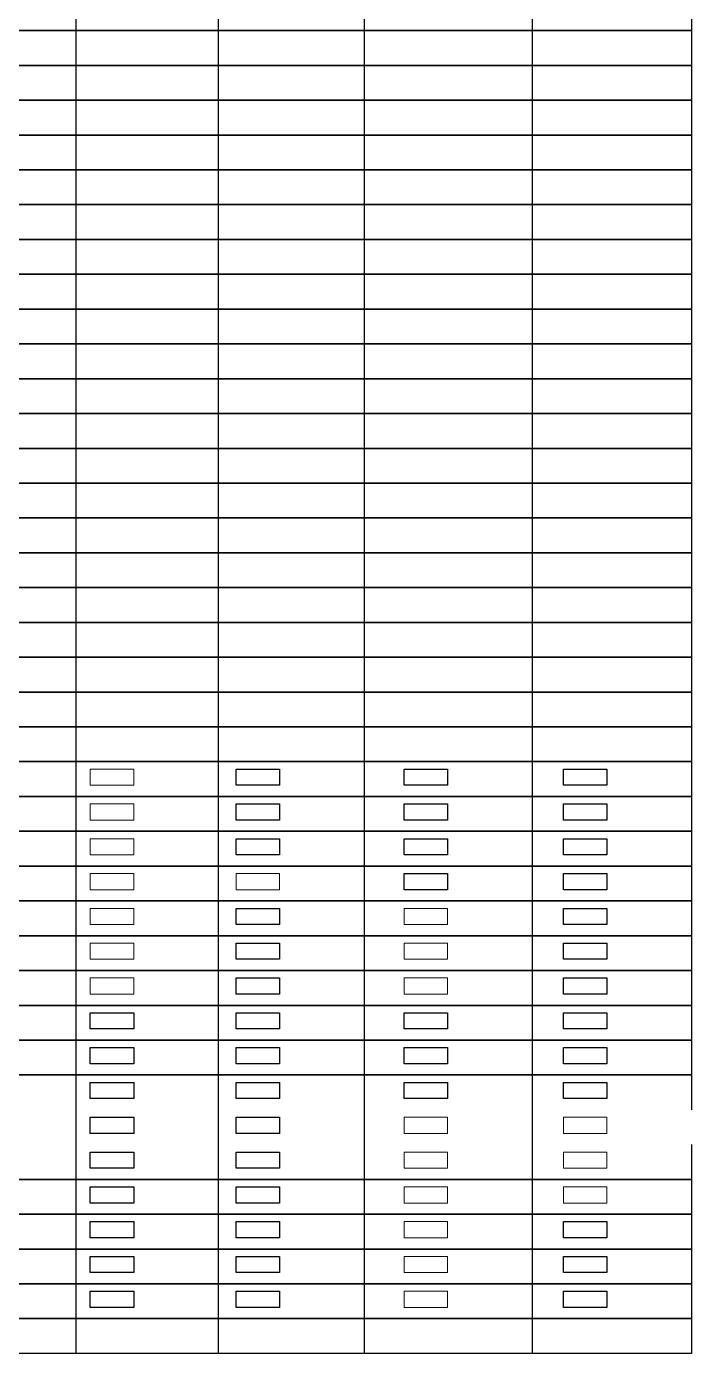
# Model space of a CAD drawing. Header units: feet. Extents: x 46032 to 46387, y 203603 to 203882.
# Drawn here: x 46176.3 to 46225.6, y 203602.9 to 203701.3 of the extents above; entities that cross this region are included whole.
import ezdxf

# ---------------------------------------------------------------- set-up
doc = ezdxf.new("R2010")
doc.units = ezdxf.units.FT
doc.header["$MEASUREMENT"] = 0
for name, color, linetype, lineweight in [('BLK_1_FLR_-1_BATH', 7, 'Continuous', 0), ('BLK_1_FLR_-1_WATER_CLOSET', 7, 'Continuous', 0), ('BLK_1_FLR_-1_WC_BATH', 7, 'Continuous', 0), ('BLK_1_FLR_-2_BATH', 7, 'Continuous', 0), ('BLK_1_FLR_3_SP_WC', 7, 'Continuous', 0), ('BLK_1_FLR_3_WASH', 7, 'Continuous', 0), ('BLK_1_FLR_3_WATER_CLOSET', 7, 'Continuous', 0), ('BLK_1_FLR_4_WASH', 7, 'Continuous', 0)]:
    doc.layers.add(name, color=color, linetype=linetype, lineweight=lineweight)
for name, color, linetype, plot in [('BLK_1_FLR_-1_SP_WC', 4, 'Continuous', False), ('BLK_1_FLR_-1_URINAL', 4, 'Continuous', False), ('BLK_1_FLR_-1_WASH', 4, 'Continuous', False), ('BLK_1_FLR_-2_SP_WC', 1, 'Continuous', False), ('BLK_1_FLR_-2_URINAL', 7, 'Continuous', False), ('BLK_1_FLR_-2_WASH', 4, 'Continuous', False), ('BLK_1_FLR_-2_WATER_CLOSET', 6, 'Continuous', False), ('BLK_1_FLR_-2_WC_BATH', 7, 'Continuous', False), ('BLK_1_FLR_3_URINAL', 4, 'Continuous', False), ('BLK_1_FLR_3_WC_BATH', 4, 'Continuous', False), ('BLK_1_FLR_4_SP_WC', 4, 'Continuous', False), ('BLK_1_FLR_4_URINAL', 7, 'Continuous', False), ('BLK_1_FLR_4_WATER_CLOSET', 4, 'Continuous', False)]:
    doc.layers.add(name, color=color, linetype=linetype, plot=plot)
for name, color, linetype, true_color, plot in [('BLK_1_FLR_3_BATH', 25, 'Continuous', 0x995f4c, False), ('BLK_1_FLR_4_BATH', 25, 'Continuous', 0x995f4c, False), ('BLK_1_FLR_4_WC_BATH', 25, 'Continuous', 0x995f4c, False)]:
    doc.layers.add(name, color=color, linetype=linetype, true_color=true_color, plot=plot)

msp = doc.modelspace()

# ---------------------------------------------------------------- linework, layer by layer
for p, q in [((46179.912, 203703.623), (46179.912, 203701.04)), ((46190.485, 203703.623), (46190.485, 203701.04)), ((46201.309, 203703.623), (46201.309, 203701.04)), ((46213.77, 203703.623), (46213.77, 203701.04)), ((46179.912, 203701.04), (46179.912, 203698.457)), ((46190.485, 203701.04), (46190.485, 203698.457)), ((46201.309, 203701.04), (46201.309, 203698.457)), ((46213.77, 203701.04), (46213.77, 203698.457)), ((46179.912, 203698.457), (46179.912, 203695.875)), ((46190.485, 203698.457), (46190.485, 203695.875)), ((46201.309, 203698.457), (46201.309, 203695.875)), ((46213.77, 203698.457), (46213.77, 203695.875)), ((46179.912, 203695.875), (46179.912, 203693.292)), ((46190.485, 203695.875), (46190.485, 203693.292)), ((46201.309, 203695.875), (46201.309, 203693.292)), ((46213.77, 203695.875), (46213.77, 203693.292)), ((46179.912, 203693.292), (46179.912, 203690.71)), ((46190.485, 203693.292), (46190.485, 203690.71)), ((46201.309, 203693.292), (46201.309, 203690.71)), ((46213.77, 203693.292), (46213.77, 203690.71)), ((46179.912, 203690.71), (46179.912, 203688.127)), ((46190.485, 203690.71), (46190.485, 203688.127)), ((46201.309, 203690.71), (46201.309, 203688.127)), ((46213.77, 203690.71), (46213.77, 203688.127)), ((46179.912, 203688.127), (46179.912, 203685.545)), ((46190.485, 203688.127), (46190.485, 203685.545)), ((46201.309, 203688.127), (46201.309, 203685.545)), ((46213.77, 203688.127), (46213.77, 203685.545)), ((46179.912, 203685.545), (46179.912, 203682.962)), ((46190.485, 203685.545), (46190.485, 203682.962)), ((46201.309, 203685.545), (46201.309, 203682.962)), ((46213.77, 203685.545), (46213.77, 203682.962)), ((46179.912, 203682.962), (46179.912, 203680.379)), ((46190.485, 203682.962), (46190.485, 203680.379)), ((46201.309, 203682.962), (46201.309, 203680.379)), ((46213.77, 203682.962), (46213.77, 203680.379)), ((46179.912, 203680.379), (46179.912, 203677.797)), ((46190.485, 203680.379), (46190.485, 203677.797)), ((46201.309, 203680.379), (46201.309, 203677.797)), ((46213.77, 203680.379), (46213.77, 203677.797)), ((46179.912, 203677.797), (46179.912, 203675.214)), ((46190.485, 203677.797), (46190.485, 203675.214)), ((46201.309, 203677.797), (46201.309, 203675.214)), ((46213.77, 203677.797), (46213.77, 203675.214)), ((46179.912, 203675.214), (46179.912, 203672.632)), ((46190.485, 203675.214), (46190.485, 203672.632)), ((46201.309, 203675.214), (46201.309, 203672.632)), ((46213.77, 203675.214), (46213.77, 203672.632)), ((46179.912, 203672.632), (46179.912, 203670.049)), ((46190.485, 203672.632), (46190.485, 203670.049)), ((46201.309, 203672.632), (46201.309, 203670.049)), ((46213.77, 203672.632), (46213.77, 203670.049)), ((46179.912, 203670.049), (46179.912, 203667.467)), ((46190.485, 203670.049), (46190.485, 203667.467)), ((46201.309, 203670.049), (46201.309, 203667.467)), ((46213.77, 203670.049), (46213.77, 203667.467)), ((46179.912, 203667.467), (46179.912, 203664.884)), ((46190.485, 203667.467), (46190.485, 203664.884)), ((46201.309, 203667.467), (46201.309, 203664.884)), ((46213.77, 203667.467), (46213.77, 203664.884)), ((46179.912, 203664.884), (46179.912, 203662.301)), ((46190.485, 203664.884), (46190.485, 203662.301)), ((46201.309, 203664.884), (46201.309, 203662.301)), ((46213.77, 203664.884), (46213.77, 203662.301)), ((46179.912, 203662.301), (46179.912, 203659.719)), ((46190.485, 203662.301), (46190.485, 203659.719)), ((46201.309, 203662.301), (46201.309, 203659.719)), ((46213.77, 203662.301), (46213.77, 203659.719)), ((46179.912, 203659.719), (46179.912, 203657.136)), ((46190.485, 203659.719), (46190.485, 203657.136)), ((46201.309, 203659.719), (46201.309, 203657.136)), ((46213.77, 203659.719), (46213.77, 203657.136)), ((46179.912, 203657.136), (46179.912, 203654.554)), ((46190.485, 203657.136), (46190.485, 203654.554)), ((46201.309, 203657.136), (46201.309, 203654.554)), ((46213.77, 203657.136), (46213.77, 203654.554)), ((46179.912, 203654.554), (46179.912, 203651.971)), ((46190.485, 203654.554), (46190.485, 203651.971)), ((46201.309, 203654.554), (46201.309, 203651.971)), ((46213.77, 203654.554), (46213.77, 203651.971)), ((46179.912, 203651.971), (46179.912, 203649.389)), ((46190.485, 203651.971), (46190.485, 203649.389)), ((46201.309, 203651.971), (46201.309, 203649.389)), ((46213.77, 203651.971), (46213.77, 203649.389)), ((46179.912, 203649.389), (46179.912, 203646.806)), ((46190.485, 203649.389), (46190.485, 203646.806)), ((46201.309, 203649.389), (46201.309, 203646.806)), ((46213.77, 203649.389), (46213.77, 203646.806)), ((46179.912, 203646.806), (46179.912, 203644.223)), ((46190.485, 203646.806), (46190.485, 203644.223)), ((46201.309, 203646.806), (46201.309, 203644.223)), ((46213.77, 203646.806), (46213.77, 203644.223)), ((46179.912, 203644.223), (46179.912, 203641.641)), ((46190.485, 203644.223), (46190.485, 203641.641)), ((46201.309, 203644.223), (46201.309, 203641.641)), ((46213.77, 203644.223), (46213.77, 203641.641)), ((46179.912, 203641.641), (46179.912, 203639.058)), ((46190.485, 203641.641), (46190.485, 203639.058)), ((46201.309, 203641.641), (46201.309, 203639.058)), ((46213.77, 203641.641), (46213.77, 203639.058)), ((46179.912, 203639.058), (46179.912, 203636.476)), ((46190.485, 203639.058), (46190.485, 203636.476)), ((46201.309, 203639.058), (46201.309, 203636.476)), ((46213.77, 203639.058), (46213.77, 203636.476)), ((46179.912, 203636.476), (46179.912, 203633.893)), ((46190.485, 203636.476), (46190.485, 203633.893)), ((46201.309, 203636.476), (46201.309, 203633.893)), ((46213.77, 203636.476), (46213.77, 203633.893)), ((46179.912, 203633.893), (46179.912, 203631.31)), ((46190.485, 203633.893), (46190.485, 203631.31)), ((46201.309, 203633.893), (46201.309, 203631.31)), ((46213.77, 203633.893), (46213.77, 203631.31)), ((46179.912, 203631.31), (46179.912, 203628.728)), ((46190.485, 203631.31), (46190.485, 203628.728)), ((46201.309, 203631.31), (46201.309, 203628.728)), ((46213.77, 203631.31), (46213.77, 203628.728)), ((46179.912, 203628.728), (46179.912, 203626.145)), ((46190.485, 203628.728), (46190.485, 203626.145)), ((46201.309, 203628.728), (46201.309, 203626.145)), ((46213.77, 203628.728), (46213.77, 203626.145)), ((46179.912, 203626.145), (46179.912, 203623.563)), ((46190.485, 203626.145), (46190.485, 203623.563)), ((46201.309, 203626.145), (46201.309, 203623.563)), ((46213.77, 203626.145), (46213.77, 203623.563)), ((46179.912, 203623.563), (46179.912, 203620.98)), ((46190.485, 203623.563), (46190.485, 203620.98)), ((46201.309, 203623.563), (46201.309, 203620.98)), ((46213.77, 203623.563), (46213.77, 203620.98)), ((46179.912, 203620.98), (46179.912, 203618.398)), ((46190.485, 203620.98), (46190.485, 203618.398)), ((46201.309, 203620.98), (46201.309, 203618.398)), ((46213.77, 203620.98), (46213.77, 203618.398)), ((46179.912, 203618.398), (46179.912, 203615.815)), ((46190.485, 203618.398), (46190.485, 203615.815)), ((46201.309, 203618.398), (46201.309, 203615.815)), ((46213.77, 203618.398), (46213.77, 203615.815)), ((46179.912, 203615.815), (46179.912, 203613.232)), ((46179.912, 203615.815), (46179.912, 203613.232)), ((46190.485, 203615.815), (46190.485, 203613.232)), ((46190.485, 203615.815), (46190.485, 203613.232)), ((46201.309, 203615.815), (46201.309, 203613.232)), ((46201.309, 203615.815), (46201.309, 203613.232)), ((46213.77, 203615.815), (46213.77, 203613.232)), ((46213.77, 203615.815), (46213.77, 203613.232)), ((46179.912, 203613.232), (46179.912, 203610.65)), ((46179.912, 203613.232), (46179.912, 203610.65)), ((46190.485, 203613.232), (46190.485, 203610.65)), ((46190.485, 203613.232), (46190.485, 203610.65)), ((46201.309, 203613.232), (46201.309, 203610.65)), ((46201.309, 203613.232), (46201.309, 203610.65)), ((46213.77, 203613.232), (46213.77, 203610.65)), ((46213.77, 203613.232), (46213.77, 203610.65)), ((46179.912, 203610.65), (46179.912, 203608.067)), ((46179.912, 203610.65), (46179.912, 203608.067)), ((46190.485, 203610.65), (46190.485, 203608.067)), ((46190.485, 203610.65), (46190.485, 203608.067)), ((46201.309, 203610.65), (46201.309, 203608.067)), ((46201.309, 203610.65), (46201.309, 203608.067)), ((46213.77, 203610.65), (46213.77, 203608.067)), ((46213.77, 203610.65), (46213.77, 203608.067)), ((46179.912, 203608.067), (46179.912, 203605.485)), ((46179.912, 203608.067), (46179.912, 203605.485)), ((46190.485, 203608.067), (46190.485, 203605.485)), ((46190.485, 203608.067), (46190.485, 203605.485)), ((46201.309, 203608.067), (46201.309, 203605.485)), ((46201.309, 203608.067), (46201.309, 203605.485)), ((46213.77, 203608.067), (46213.77, 203605.485)), ((46213.77, 203608.067), (46213.77, 203605.485)), ((46179.912, 203605.485), (46179.912, 203602.902)), ((46190.485, 203605.485), (46190.485, 203602.902)), ((46201.309, 203605.485), (46201.309, 203602.902)), ((46213.77, 203605.485), (46213.77, 203602.902))]:
    msp.add_line(p, q)
for points in [[(46032.006, 203701.04), (46032.006, 203703.623), (46225.597, 203703.623), (46225.597, 203701.04), (46083.562, 203701.04)], [(46083.562, 203701.04), (46225.597, 203701.04), (46225.597, 203698.457), (46032.006, 203698.457), (46032.006, 203701.04), (46032.006, 203701.04)], [(46032.006, 203695.875), (46032.006, 203698.457), (46225.597, 203698.457), (46225.597, 203695.875), (46083.562, 203695.875)], [(46083.562, 203695.875), (46225.597, 203695.875), (46225.597, 203693.292), (46083.562, 203693.292)], [(46083.562, 203693.292), (46225.597, 203693.292), (46225.597, 203690.71), (46032.006, 203690.71), (46032.006, 203693.292), (46032.006, 203693.292)], [(46032.006, 203688.127), (46032.006, 203690.71), (46225.597, 203690.71), (46225.597, 203688.127), (46128.861, 203688.127)], [(46128.861, 203688.127), (46225.597, 203688.127), (46225.597, 203685.545), (46032.006, 203685.545), (46032.006, 203688.127), (46032.006, 203688.127)], [(46032.006, 203667.467), (46032.006, 203670.049), (46225.597, 203670.049), (46225.597, 203667.467), (46083.562, 203667.467)], [(46083.562, 203667.467), (46225.597, 203667.467), (46225.597, 203664.884), (46032.006, 203664.884), (46032.006, 203667.467), (46032.006, 203667.467)], [(46032.006, 203654.554), (46032.006, 203657.136), (46225.597, 203657.136), (46225.597, 203654.554), (46128.861, 203654.554)], [(46128.861, 203654.554), (46225.597, 203654.554), (46225.597, 203651.971), (46128.861, 203651.971)], [(46128.861, 203651.971), (46225.597, 203651.971), (46225.597, 203649.389), (46032.006, 203649.389), (46032.006, 203651.971), (46032.006, 203651.971)], [(46032.006, 203644.223), (46032.006, 203646.806), (46225.597, 203646.806), (46225.597, 203644.223), (46128.861, 203644.223)], [(46128.861, 203644.223), (46225.597, 203644.223), (46225.597, 203641.641), (46128.861, 203641.641)], [(46128.861, 203641.641), (46225.597, 203641.641), (46225.597, 203639.058), (46032.006, 203639.058), (46032.006, 203641.641), (46032.006, 203641.641)], [(46032.006, 203636.476), (46032.006, 203639.058), (46225.597, 203639.058), (46225.597, 203636.476), (46128.861, 203636.476)], [(46128.861, 203636.476), (46225.597, 203636.476), (46225.597, 203633.893), (46128.861, 203633.893)], [(46128.861, 203633.893), (46225.597, 203633.893), (46225.597, 203631.31), (46032.006, 203631.31), (46032.006, 203633.893), (46032.006, 203633.893)], [(46032.006, 203628.728), (46032.006, 203631.31), (46225.597, 203631.31), (46225.597, 203628.728), (46128.861, 203628.728)], [(46128.861, 203628.728), (46225.597, 203628.728), (46225.597, 203626.145), (46128.861, 203626.145)], [(46128.861, 203626.145), (46225.597, 203626.145), (46225.597, 203623.563), (46032.006, 203623.563), (46032.006, 203626.145), (46032.006, 203626.145)], [(46032.006, 203620.98), (46032.006, 203623.563), (46225.597, 203623.563), (46225.597, 203620.98)], [(46225.597, 203618.398), (46225.597, 203615.815), (46032.006, 203615.815), (46032.006, 203618.398), (46032.006, 203618.398)], [(46225.597, 203608.067), (46225.597, 203605.485)]]:
    msp.add_lwpolyline(points)
for points in [[(46032.006, 203685.545), (46225.597, 203685.545), (46225.597, 203682.962), (46032.006, 203682.962), (46032.006, 203685.545)], [(46032.006, 203682.962), (46225.597, 203682.962), (46225.597, 203680.379), (46032.006, 203680.379), (46032.006, 203682.962)], [(46032.006, 203680.379), (46225.597, 203680.379), (46225.597, 203677.797), (46032.006, 203677.797), (46032.006, 203680.379)], [(46032.006, 203677.797), (46225.597, 203677.797), (46225.597, 203675.214), (46032.006, 203675.214), (46032.006, 203677.797)], [(46032.006, 203675.214), (46225.597, 203675.214), (46225.597, 203672.632), (46032.006, 203672.632), (46032.006, 203675.214)], [(46032.006, 203672.632), (46225.597, 203672.632), (46225.597, 203670.049), (46032.006, 203670.049), (46032.006, 203672.632)], [(46032.006, 203664.884), (46225.597, 203664.884), (46225.597, 203662.301), (46032.006, 203662.301), (46032.006, 203664.884)], [(46032.006, 203662.301), (46225.597, 203662.301), (46225.597, 203659.719), (46032.006, 203659.719), (46032.006, 203662.301)], [(46032.006, 203659.719), (46225.597, 203659.719), (46225.597, 203657.136), (46032.006, 203657.136), (46032.006, 203659.719)], [(46032.006, 203649.389), (46225.597, 203649.389), (46225.597, 203646.806), (46032.006, 203646.806), (46032.006, 203649.389)], [(46032.006, 203615.815), (46225.597, 203615.815), (46225.597, 203613.232), (46032.006, 203613.232), (46032.006, 203615.815)], [(46032.006, 203613.232), (46225.597, 203613.232), (46225.597, 203610.65), (46032.006, 203610.65), (46032.006, 203613.232)], [(46032.006, 203610.65), (46225.597, 203610.65), (46225.597, 203608.067), (46032.006, 203608.067), (46032.006, 203610.65)], [(46032.006, 203608.067), (46225.597, 203608.067), (46225.597, 203605.485), (46032.006, 203605.485), (46032.006, 203608.067)], [(46032.006, 203605.485), (46225.597, 203605.485), (46225.597, 203602.902), (46032.006, 203602.902), (46032.006, 203605.485)]]:
    msp.add_lwpolyline(points, close=True)
at = {"layer": 'BLK_1_FLR_-1_BATH', "color": 1}
msp.add_lwpolyline([(46204.275, 203620.429), (46207.496, 203620.429), (46207.496, 203619.228), (46204.275, 203619.228)], close=True, dxfattribs=at)
at = {"layer": 'BLK_1_FLR_-1_BATH', "color": 2}
msp.add_lwpolyline([(46204.275, 203617.846), (46207.496, 203617.846), (46207.496, 203616.645), (46204.275, 203616.645)], close=True, dxfattribs=at)
at = {"layer": 'BLK_1_FLR_-1_BATH', "color": 3}
msp.add_lwpolyline([(46204.275, 203615.264), (46207.496, 203615.264), (46207.496, 203614.063), (46204.275, 203614.063)], close=True, dxfattribs=at)
at = {"layer": 'BLK_1_FLR_-1_SP_WC', "color": 1}
msp.add_lwpolyline([(46204.275, 203646.255), (46207.496, 203646.255), (46207.496, 203645.054), (46204.275, 203645.054)], close=True, dxfattribs=at)
at = {"layer": 'BLK_1_FLR_-1_SP_WC', "color": 2}
msp.add_lwpolyline([(46204.275, 203643.672), (46207.496, 203643.672), (46207.496, 203642.471), (46204.275, 203642.471)], close=True, dxfattribs=at)
at = {"layer": 'BLK_1_FLR_-1_SP_WC', "color": 3}
msp.add_lwpolyline([(46204.275, 203641.09), (46207.496, 203641.09), (46207.496, 203639.888), (46204.275, 203639.888)], close=True, dxfattribs=at)
at = {"layer": 'BLK_1_FLR_-1_URINAL', "color": 1}
msp.add_lwpolyline([(46204.275, 203628.177), (46207.496, 203628.177), (46207.496, 203626.976), (46204.275, 203626.976)], close=True, dxfattribs=at)
at = {"layer": 'BLK_1_FLR_-1_URINAL', "color": 2}
msp.add_lwpolyline([(46204.275, 203625.594), (46207.496, 203625.594), (46207.496, 203624.393), (46204.275, 203624.393)], close=True, dxfattribs=at)
at = {"layer": 'BLK_1_FLR_-1_URINAL', "color": 3}
msp.add_lwpolyline([(46204.275, 203623.012), (46207.496, 203623.012), (46207.496, 203621.81), (46204.275, 203621.81)], close=True, dxfattribs=at)
at = {"layer": 'BLK_1_FLR_-1_WASH', "color": 7}
msp.add_lwpolyline([(46204.275, 203638.507), (46207.496, 203638.507), (46207.496, 203637.306), (46204.275, 203637.306)], close=True, dxfattribs=at)
at = {"layer": 'BLK_1_FLR_-1_WATER_CLOSET', "color": 1}
msp.add_lwpolyline([(46204.275, 203635.924), (46207.496, 203635.924), (46207.496, 203634.723), (46204.275, 203634.723)], close=True, dxfattribs=at)
at = {"layer": 'BLK_1_FLR_-1_WATER_CLOSET', "color": 2}
msp.add_lwpolyline([(46204.275, 203633.342), (46207.496, 203633.342), (46207.496, 203632.141), (46204.275, 203632.141)], close=True, dxfattribs=at)
at = {"layer": 'BLK_1_FLR_-1_WATER_CLOSET', "color": 3}
msp.add_lwpolyline([(46204.275, 203630.759), (46207.496, 203630.759), (46207.496, 203629.558), (46204.275, 203629.558)], close=True, dxfattribs=at)
at = {"layer": 'BLK_1_FLR_-1_WC_BATH', "color": 1}
msp.add_lwpolyline([(46204.275, 203612.681), (46207.496, 203612.681), (46207.496, 203611.48), (46204.275, 203611.48)], close=True, dxfattribs=at)
at = {"layer": 'BLK_1_FLR_-1_WC_BATH', "color": 2}
msp.add_lwpolyline([(46204.275, 203610.099), (46207.496, 203610.099), (46207.496, 203608.898), (46204.275, 203608.898)], close=True, dxfattribs=at)
at = {"layer": 'BLK_1_FLR_-1_WC_BATH', "color": 3}
msp.add_lwpolyline([(46204.275, 203607.516), (46207.496, 203607.516), (46207.496, 203606.315), (46204.275, 203606.315)], close=True, dxfattribs=at)
at = {"layer": 'BLK_1_FLR_-2_BATH', "color": 1}
msp.add_lwpolyline([(46216.102, 203620.429), (46219.322, 203620.429), (46219.322, 203619.228), (46216.102, 203619.228)], close=True, dxfattribs=at)
at = {"layer": 'BLK_1_FLR_-2_BATH', "color": 2}
msp.add_lwpolyline([(46216.102, 203617.846), (46219.322, 203617.846), (46219.322, 203616.645), (46216.102, 203616.645)], close=True, dxfattribs=at)
at = {"layer": 'BLK_1_FLR_-2_BATH', "color": 3}
msp.add_lwpolyline([(46216.102, 203615.264), (46219.322, 203615.264), (46219.322, 203614.063), (46216.102, 203614.063)], close=True, dxfattribs=at)
at = {"layer": 'BLK_1_FLR_-2_SP_WC', "color": 1}
msp.add_lwpolyline([(46216.102, 203646.255), (46219.322, 203646.255), (46219.322, 203645.054), (46216.102, 203645.054)], close=True, dxfattribs=at)
at = {"layer": 'BLK_1_FLR_-2_SP_WC', "color": 2}
msp.add_lwpolyline([(46216.102, 203643.672), (46219.322, 203643.672), (46219.322, 203642.471), (46216.102, 203642.471)], close=True, dxfattribs=at)
at = {"layer": 'BLK_1_FLR_-2_SP_WC', "color": 3}
msp.add_lwpolyline([(46216.102, 203641.09), (46219.322, 203641.09), (46219.322, 203639.888), (46216.102, 203639.888)], close=True, dxfattribs=at)
at = {"layer": 'BLK_1_FLR_-2_URINAL', "color": 1}
msp.add_lwpolyline([(46216.102, 203628.177), (46219.322, 203628.177), (46219.322, 203626.976), (46216.102, 203626.976)], close=True, dxfattribs=at)
at = {"layer": 'BLK_1_FLR_-2_URINAL', "color": 2}
msp.add_lwpolyline([(46216.102, 203625.594), (46219.322, 203625.594), (46219.322, 203624.393), (46216.102, 203624.393)], close=True, dxfattribs=at)
at = {"layer": 'BLK_1_FLR_-2_URINAL', "color": 3}
msp.add_lwpolyline([(46216.102, 203623.012), (46219.322, 203623.012), (46219.322, 203621.81), (46216.102, 203621.81)], close=True, dxfattribs=at)
at = {"layer": 'BLK_1_FLR_-2_WASH', "color": 7}
msp.add_lwpolyline([(46216.102, 203638.507), (46219.322, 203638.507), (46219.322, 203637.306), (46216.102, 203637.306)], close=True, dxfattribs=at)
at = {"layer": 'BLK_1_FLR_-2_WATER_CLOSET', "color": 1}
msp.add_lwpolyline([(46216.102, 203635.924), (46219.322, 203635.924), (46219.322, 203634.723), (46216.102, 203634.723)], close=True, dxfattribs=at)
at = {"layer": 'BLK_1_FLR_-2_WATER_CLOSET', "color": 2}
msp.add_lwpolyline([(46216.102, 203633.342), (46219.322, 203633.342), (46219.322, 203632.141), (46216.102, 203632.141)], close=True, dxfattribs=at)
at = {"layer": 'BLK_1_FLR_-2_WATER_CLOSET', "color": 3}
msp.add_lwpolyline([(46216.102, 203630.759), (46219.322, 203630.759), (46219.322, 203629.558), (46216.102, 203629.558)], close=True, dxfattribs=at)
at = {"layer": 'BLK_1_FLR_-2_WC_BATH', "color": 1}
msp.add_lwpolyline([(46216.102, 203612.681), (46219.322, 203612.681), (46219.322, 203611.48), (46216.102, 203611.48)], close=True, dxfattribs=at)
at = {"layer": 'BLK_1_FLR_-2_WC_BATH', "color": 2}
msp.add_lwpolyline([(46216.102, 203610.099), (46219.322, 203610.099), (46219.322, 203608.898), (46216.102, 203608.898)], close=True, dxfattribs=at)
at = {"layer": 'BLK_1_FLR_-2_WC_BATH', "color": 3}
msp.add_lwpolyline([(46216.102, 203607.516), (46219.322, 203607.516), (46219.322, 203606.315), (46216.102, 203606.315)], close=True, dxfattribs=at)
at = {"layer": 'BLK_1_FLR_3_BATH', "color": 1}
msp.add_lwpolyline([(46180.99, 203620.429), (46184.21, 203620.429), (46184.21, 203619.228), (46180.99, 203619.228)], close=True, dxfattribs=at)
at = {"layer": 'BLK_1_FLR_3_BATH', "color": 2}
msp.add_lwpolyline([(46180.99, 203617.846), (46184.21, 203617.846), (46184.21, 203616.645), (46180.99, 203616.645)], close=True, dxfattribs=at)
at = {"layer": 'BLK_1_FLR_3_BATH', "color": 3}
msp.add_lwpolyline([(46180.99, 203615.264), (46184.21, 203615.264), (46184.21, 203614.063), (46180.99, 203614.063)], close=True, dxfattribs=at)
at = {"layer": 'BLK_1_FLR_3_SP_WC', "color": 1}
msp.add_lwpolyline([(46180.99, 203646.255), (46184.21, 203646.255), (46184.21, 203645.054), (46180.99, 203645.054)], close=True, dxfattribs=at)
at = {"layer": 'BLK_1_FLR_3_SP_WC', "color": 2}
msp.add_lwpolyline([(46180.99, 203643.672), (46184.21, 203643.672), (46184.21, 203642.471), (46180.99, 203642.471)], close=True, dxfattribs=at)
at = {"layer": 'BLK_1_FLR_3_SP_WC', "color": 3}
msp.add_lwpolyline([(46180.99, 203641.09), (46184.21, 203641.09), (46184.21, 203639.888), (46180.99, 203639.888)], close=True, dxfattribs=at)
at = {"layer": 'BLK_1_FLR_3_URINAL', "color": 1}
msp.add_lwpolyline([(46180.99, 203628.177), (46184.21, 203628.177), (46184.21, 203626.976), (46180.99, 203626.976)], close=True, dxfattribs=at)
at = {"layer": 'BLK_1_FLR_3_URINAL', "color": 2}
msp.add_lwpolyline([(46180.99, 203625.594), (46184.21, 203625.594), (46184.21, 203624.393), (46180.99, 203624.393)], close=True, dxfattribs=at)
at = {"layer": 'BLK_1_FLR_3_URINAL', "color": 3}
msp.add_lwpolyline([(46180.99, 203623.012), (46184.21, 203623.012), (46184.21, 203621.81), (46180.99, 203621.81)], close=True, dxfattribs=at)
at = {"layer": 'BLK_1_FLR_3_WASH', "color": 7}
msp.add_lwpolyline([(46180.99, 203638.507), (46184.21, 203638.507), (46184.21, 203637.306), (46180.99, 203637.306)], close=True, dxfattribs=at)
at = {"layer": 'BLK_1_FLR_3_WATER_CLOSET', "color": 1}
msp.add_lwpolyline([(46180.99, 203635.924), (46184.21, 203635.924), (46184.21, 203634.723), (46180.99, 203634.723)], close=True, dxfattribs=at)
at = {"layer": 'BLK_1_FLR_3_WATER_CLOSET', "color": 2}
msp.add_lwpolyline([(46180.99, 203633.342), (46184.21, 203633.342), (46184.21, 203632.141), (46180.99, 203632.141)], close=True, dxfattribs=at)
at = {"layer": 'BLK_1_FLR_3_WATER_CLOSET', "color": 3}
msp.add_lwpolyline([(46180.99, 203630.759), (46184.21, 203630.759), (46184.21, 203629.558), (46180.99, 203629.558)], close=True, dxfattribs=at)
at = {"layer": 'BLK_1_FLR_3_WC_BATH', "color": 1}
msp.add_lwpolyline([(46180.99, 203612.681), (46184.21, 203612.681), (46184.21, 203611.48), (46180.99, 203611.48)], close=True, dxfattribs=at)
at = {"layer": 'BLK_1_FLR_3_WC_BATH', "color": 2}
msp.add_lwpolyline([(46180.99, 203610.099), (46184.21, 203610.099), (46184.21, 203608.898), (46180.99, 203608.898)], close=True, dxfattribs=at)
at = {"layer": 'BLK_1_FLR_3_WC_BATH', "color": 3}
msp.add_lwpolyline([(46180.99, 203607.516), (46184.21, 203607.516), (46184.21, 203606.315), (46180.99, 203606.315)], close=True, dxfattribs=at)
at = {"layer": 'BLK_1_FLR_4_BATH', "color": 1}
msp.add_lwpolyline([(46191.814, 203620.429), (46195.035, 203620.429), (46195.035, 203619.228), (46191.814, 203619.228)], close=True, dxfattribs=at)
at = {"layer": 'BLK_1_FLR_4_BATH', "color": 2}
msp.add_lwpolyline([(46191.814, 203617.846), (46195.035, 203617.846), (46195.035, 203616.645), (46191.814, 203616.645)], close=True, dxfattribs=at)
at = {"layer": 'BLK_1_FLR_4_BATH', "color": 3}
msp.add_lwpolyline([(46191.814, 203615.264), (46195.035, 203615.264), (46195.035, 203614.063), (46191.814, 203614.063)], close=True, dxfattribs=at)
at = {"layer": 'BLK_1_FLR_4_SP_WC', "color": 1}
msp.add_lwpolyline([(46191.814, 203646.255), (46195.035, 203646.255), (46195.035, 203645.054), (46191.814, 203645.054)], close=True, dxfattribs=at)
at = {"layer": 'BLK_1_FLR_4_SP_WC', "color": 2}
msp.add_lwpolyline([(46191.814, 203643.672), (46195.035, 203643.672), (46195.035, 203642.471), (46191.814, 203642.471)], close=True, dxfattribs=at)
at = {"layer": 'BLK_1_FLR_4_SP_WC', "color": 3}
msp.add_lwpolyline([(46191.814, 203641.09), (46195.035, 203641.09), (46195.035, 203639.888), (46191.814, 203639.888)], close=True, dxfattribs=at)
at = {"layer": 'BLK_1_FLR_4_URINAL', "color": 1}
msp.add_lwpolyline([(46191.814, 203628.177), (46195.035, 203628.177), (46195.035, 203626.976), (46191.814, 203626.976)], close=True, dxfattribs=at)
at = {"layer": 'BLK_1_FLR_4_URINAL', "color": 2}
msp.add_lwpolyline([(46191.814, 203625.594), (46195.035, 203625.594), (46195.035, 203624.393), (46191.814, 203624.393)], close=True, dxfattribs=at)
at = {"layer": 'BLK_1_FLR_4_URINAL', "color": 3}
msp.add_lwpolyline([(46191.814, 203623.012), (46195.035, 203623.012), (46195.035, 203621.81), (46191.814, 203621.81)], close=True, dxfattribs=at)
at = {"layer": 'BLK_1_FLR_4_WASH', "color": 7}
msp.add_lwpolyline([(46191.814, 203638.507), (46195.035, 203638.507), (46195.035, 203637.306), (46191.814, 203637.306)], close=True, dxfattribs=at)
at = {"layer": 'BLK_1_FLR_4_WATER_CLOSET', "color": 1}
msp.add_lwpolyline([(46191.814, 203635.924), (46195.035, 203635.924), (46195.035, 203634.723), (46191.814, 203634.723)], close=True, dxfattribs=at)
at = {"layer": 'BLK_1_FLR_4_WATER_CLOSET', "color": 2}
msp.add_lwpolyline([(46191.814, 203633.342), (46195.035, 203633.342), (46195.035, 203632.141), (46191.814, 203632.141)], close=True, dxfattribs=at)
at = {"layer": 'BLK_1_FLR_4_WATER_CLOSET', "color": 3}
msp.add_lwpolyline([(46191.814, 203630.759), (46195.035, 203630.759), (46195.035, 203629.558), (46191.814, 203629.558)], close=True, dxfattribs=at)
at = {"layer": 'BLK_1_FLR_4_WC_BATH', "color": 1}
msp.add_lwpolyline([(46191.814, 203612.681), (46195.035, 203612.681), (46195.035, 203611.48), (46191.814, 203611.48)], close=True, dxfattribs=at)
at = {"layer": 'BLK_1_FLR_4_WC_BATH', "color": 2}
msp.add_lwpolyline([(46191.814, 203610.099), (46195.035, 203610.099), (46195.035, 203608.898), (46191.814, 203608.898)], close=True, dxfattribs=at)
at = {"layer": 'BLK_1_FLR_4_WC_BATH', "color": 3}
msp.add_lwpolyline([(46191.814, 203607.516), (46195.035, 203607.516), (46195.035, 203606.315), (46191.814, 203606.315)], close=True, dxfattribs=at)

doc.saveas('drawing.dxf')
